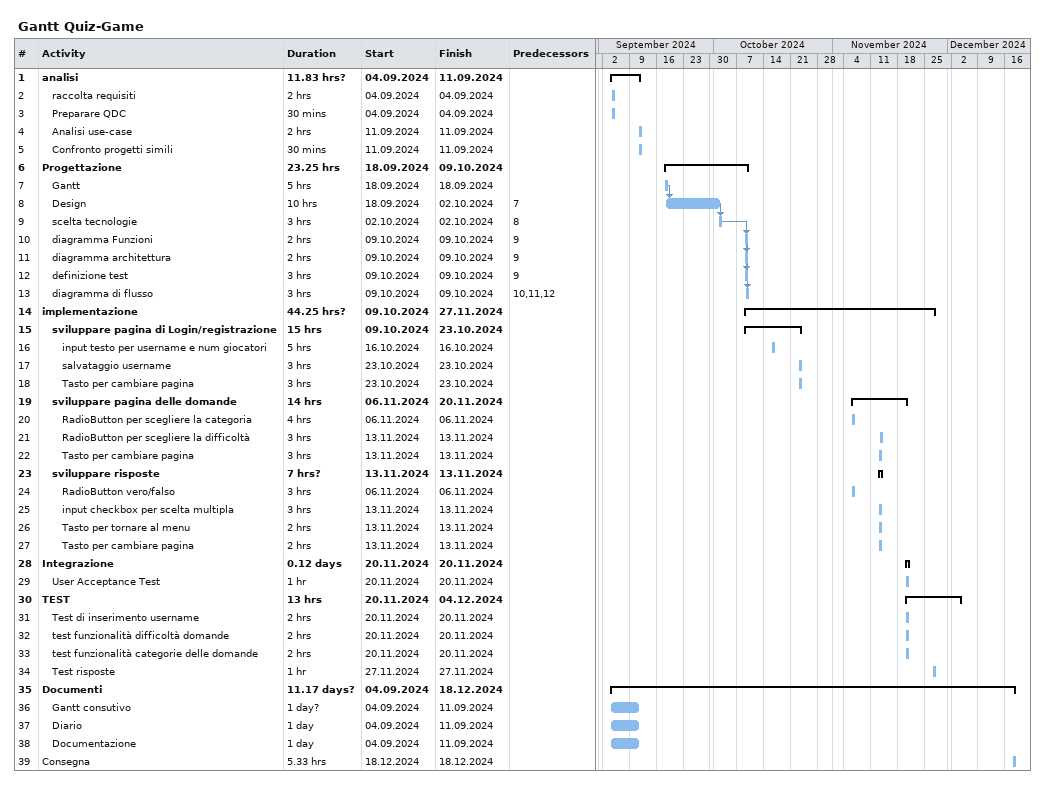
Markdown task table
Gantt Quiz-Game

| ID | Level | Task | Duration | Start | Finish | Predecessors |
|---|---|---|---|---|---|---|
| 1 | 1 | **analisi** | 11.83h? | 2024-09-04 | 2024-09-11 |  |
| 2 | 2 | raccolta requisiti | 2h | 2024-09-04 | 2024-09-04 |  |
| 3 | 2 | Preparare QDC | 30min | 2024-09-04 | 2024-09-04 |  |
| 4 | 2 | Analisi use-case | 2h | 2024-09-11 | 2024-09-11 |  |
| 5 | 2 | Confronto progetti simili | 30min | 2024-09-11 | 2024-09-11 |  |
| 6 | 1 | **Progettazione** | 23.25h | 2024-09-18 | 2024-10-09 |  |
| 7 | 2 | Gantt | 5h | 2024-09-18 | 2024-09-18 |  |
| 8 | 2 | Design | 10h | 2024-09-18 | 2024-10-02 | 7 |
| 9 | 2 | scelta tecnologie | 3h | 2024-10-02 | 2024-10-02 | 8 |
| 10 | 2 | diagramma Funzioni | 2h | 2024-10-09 | 2024-10-09 | 9 |
| 11 | 2 | diagramma architettura | 2h | 2024-10-09 | 2024-10-09 | 9 |
| 12 | 2 | definizione test | 3h | 2024-10-09 | 2024-10-09 | 9 |
| 13 | 2 | diagramma di flusso | 3h | 2024-10-09 | 2024-10-09 | 10, 11, 12 |
| 14 | 1 | **implementazione** | 44.25h? | 2024-10-09 | 2024-11-27 |  |
| 15 | 2 | **sviluppare pagina di Login/registrazione** | 15h | 2024-10-09 | 2024-10-23 |  |
| 16 | 3 | input testo per username e num giocatori | 5h | 2024-10-16 | 2024-10-16 |  |
| 17 | 3 | salvataggio username | 3h | 2024-10-23 | 2024-10-23 |  |
| 18 | 3 | Tasto per cambiare pagina | 3h | 2024-10-23 | 2024-10-23 |  |
| 19 | 2 | **sviluppare pagina delle domande** | 14h | 2024-11-06 | 2024-11-20 |  |
| 20 | 3 | RadioButton per scegliere la categoria | 4h | 2024-11-06 | 2024-11-06 |  |
| 21 | 3 | RadioButton per scegliere la difficoltà | 3h | 2024-11-13 | 2024-11-13 |  |
| 22 | 3 | Tasto per cambiare pagina | 3h | 2024-11-13 | 2024-11-13 |  |
| 23 | 2 | **sviluppare risposte** | 7h? | 2024-11-13 | 2024-11-13 |  |
| 24 | 3 | RadioButton vero/falso | 3h | 2024-11-06 | 2024-11-06 |  |
| 25 | 3 | input checkbox per scelta multipla | 3h | 2024-11-13 | 2024-11-13 |  |
| 26 | 3 | Tasto per tornare al menu | 2h | 2024-11-13 | 2024-11-13 |  |
| 27 | 3 | Tasto per cambiare pagina | 2h | 2024-11-13 | 2024-11-13 |  |
| 28 | 1 | **Integrazione** | 0.12d | 2024-11-20 | 2024-11-20 |  |
| 29 | 2 | User Acceptance Test | 1h | 2024-11-20 | 2024-11-20 |  |
| 30 | 1 | **TEST** | 13h | 2024-11-20 | 2024-12-04 |  |
| 31 | 2 | Test di inserimento username | 2h | 2024-11-20 | 2024-11-20 |  |
| 32 | 2 | test funzionalità difficoltà domande | 2h | 2024-11-20 | 2024-11-20 |  |
| 33 | 2 | test funzionalità categorie delle domande | 2h | 2024-11-20 | 2024-11-20 |  |
| 34 | 2 | Test risposte | 1h | 2024-11-27 | 2024-11-27 |  |
| 35 | 1 | **Documenti** | 11.17d? | 2024-09-04 | 2024-12-18 |  |
| 36 | 2 | Gantt consutivo | 1d? | 2024-09-04 | 2024-09-11 |  |
| 37 | 2 | Diario | 1d | 2024-09-04 | 2024-09-11 |  |
| 38 | 2 | Documentazione | 1d | 2024-09-04 | 2024-09-11 |  |
| 39 | 1 | Consegna | 5.33h | 2024-12-18 | 2024-12-18 |  |
